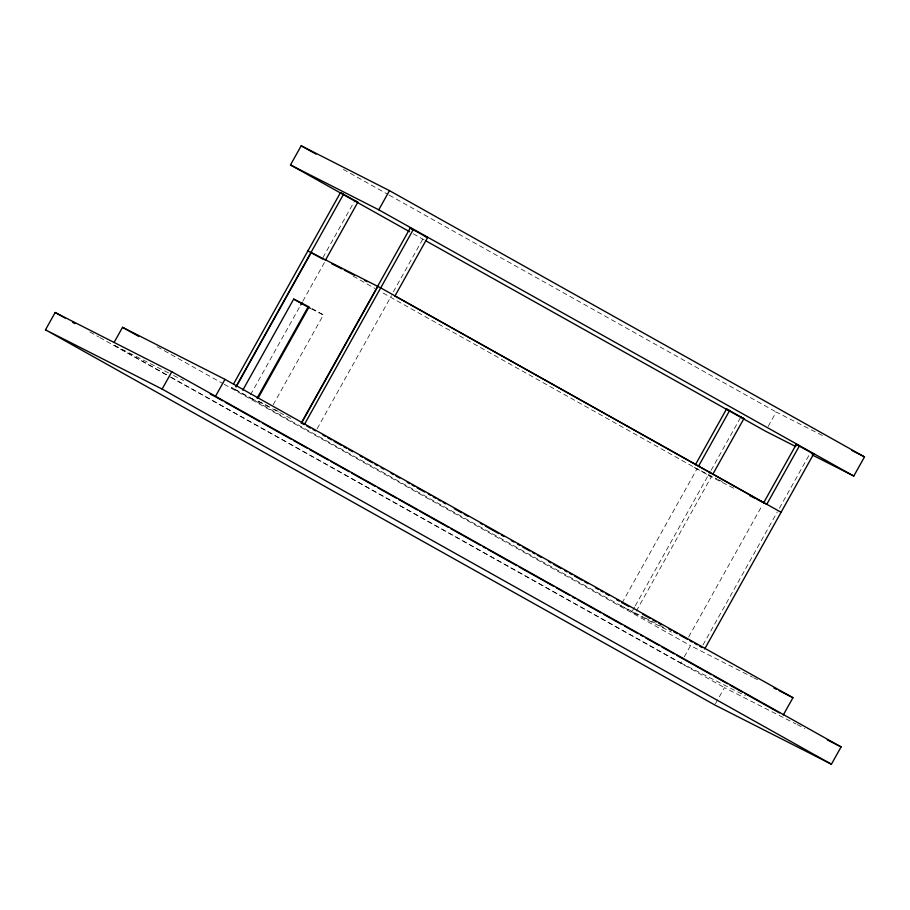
<?xml version="1.0" encoding="UTF-8"?>
<svg xmlns="http://www.w3.org/2000/svg" width="910" height="910" viewBox="0 0 910 910"><rect width="100%" height="100%" fill="white"/><g stroke="black" fill="none" stroke-linecap="round" stroke-linejoin="round"><path stroke-width="0.68" stroke-dasharray="4.55 3.41" d="M322.902 257.666L354.081 201.883M250.489 394.838L300.05 306.17M302.802 301.244L324.825 261.83M273.171 404.779L323.391 314.928L309.082 306.909M393.313 291.848L423.798 237.305M317.158 428.712L391.493 295.704M622.008 603.068L697.026 468.832M634.611 607.061L631.859 611.986L671.409 632.086M635.294 605.832L710.357 471.585M711.051 470.345L740.842 417.03M636.306 611.088L711.324 476.851L381.04 291.882M768.177 426.403L776.207 412.037L824.141 436.379M688.677 636.943L762.318 505.175M171.148 377.297L680.839 662.981L683.603 658.032M684.297 656.792L690.508 645.668L752.479 677.154M702.975 644.962L777.311 511.955M779.381 508.246L809.877 453.692M715.476 703.726L724.462 687.653L795.943 723.962M693.977 467.285L717.16 479.058M718.411 479.695L722.187 481.617M708.253 475.293L736.486 489.637M311.538 308.911L323.391 314.928M234.587 389.161L231.515 387.603L634.93 613.545M234.814 389.287L255.71 400.65L249.112 397.306M269.212 406.759L256.802 400.457L292.201 419.191M274.183 409.284L280.382 412.435M168.509 372.907L112.863 344.628L169.908 376.603M173.571 375.477L183.683 380.608M620.631 605.537L643.268 617.037M644.53 617.674L654.597 622.793M659.625 625.352L665.915 628.537M753.742 677.791L757.541 679.713M680.839 662.981L745.336 695.752M797.206 724.599L804.724 728.421M343.354 169.419L388.001 194.444M389.241 195.138L776.207 412.037M413.265 233.768L424.424 240.024M353.125 276.083L374.84 288.413M157.259 346.778L222.984 383.622M224.224 384.316L690.508 645.668M89.885 331.968L98.553 336.825M99.793 337.519L169.203 376.421M170.443 377.115L724.462 687.653"/><path stroke-width="1.36" d="M45.5 329.829L55.18 312.517L171.808 371.769L841.09 746.905L831.421 764.218L714.794 704.966L45.5 329.829L162.128 389.082L831.421 764.218M114.25 342.16L122.543 327.316L224.975 379.356L792.951 697.708L783.271 715.021M162.128 389.082L171.808 371.769M409.546 231.686L290.472 164.949L301.187 145.782L389.48 190.645L864.5 456.888L853.785 476.055L812.164 454.909M224.975 379.356L215.295 396.669L222.745 400.844M233.574 383.906L340.476 192.624L343.548 194.183L235.963 386.693M236.19 386.818L311.209 252.582L380.733 287.89M242.788 390.174L293.691 299.094L309.082 306.909L258.178 398M325.279 260.476L357.846 202.202L340.476 192.624M300.732 304.941L302.109 302.473M257.086 398.193L307.989 307.114L310.355 308.308M290.472 164.949L378.765 209.8L389.48 190.645M410.194 228.046L301.255 423.036L304.327 424.595L413.265 229.604L410.194 228.046L427.575 237.624L395.008 295.898M301.483 423.161L377.877 286.457M695.365 464.805L726.544 409.011L729.615 410.581L698.436 466.364M712.735 474.383L743.914 418.589L726.544 409.011M763.695 502.707L796.261 444.433L799.333 446.002L766.777 504.265L757.404 499.51M704.67 648.978L813.642 454.01L796.261 444.433M851.885 450.484L864.5 456.888M354.775 200.644L357.846 202.202M424.492 236.065L427.575 237.624M740.842 417.03L743.914 418.589M810.56 452.452L813.642 454.01M795.772 446.571L765.503 431.192L425.664 240.718M307.91 250.898L322.902 259.134M331.797 263.798L341.864 268.905M344.378 270.19L354.445 275.298M364.512 280.416L367.026 281.69M749.863 495.677L754.89 498.236M210.244 394.11L214.032 396.032M773.978 688.074L776.503 689.359M779.04 690.644L792.951 697.708M827.304 739.898L841.09 746.905M301.187 145.782L316.066 154.131M378.765 209.8L853.785 476.055M380.698 287.879L781.076 512.284M395.008 296.057L764.366 503.082M293.691 299.094L307.989 307.114M306.807 425.982L310.526 428.064M313.006 429.452L315.486 430.839M322.925 435.014L325.405 436.402M327.884 437.79L331.604 439.871M334.084 441.27L341.512 445.434M343.991 446.821L346.471 448.209M348.951 449.597L352.671 451.69M360.11 455.853L362.589 457.241M365.069 458.629L372.497 462.803M374.977 464.191L377.457 465.579M381.176 467.66L383.656 469.06M391.095 473.223L393.575 474.611M396.055 475.998L399.774 478.08M407.202 482.254L409.682 483.642M412.162 485.03L414.641 486.418M417.121 487.817L424.56 491.98M428.28 494.062L430.76 495.45M433.24 496.837L435.708 498.236M438.188 499.624L440.667 501.012M443.147 502.4L445.627 503.787M454.306 508.656L461.745 512.819M464.225 514.207L467.945 516.3M480.332 523.239L482.812 524.626M485.292 526.025L498.93 533.658M501.399 535.046L503.878 536.445M511.318 540.608L513.797 541.996M517.517 544.078L519.997 545.477M522.476 546.865L529.916 551.028M532.395 552.415L534.864 553.803M537.344 555.202L541.063 557.284M548.502 561.447L550.982 562.835M553.462 564.234L560.901 568.397M564.621 570.479L567.101 571.867M569.569 573.266L572.049 574.654M574.529 576.041L581.968 580.205M584.447 581.592L588.167 583.685M595.606 587.849L598.086 589.236M600.554 590.624L603.034 592.012M605.514 593.411L609.234 595.493M616.673 599.656L619.153 601.044M621.632 602.443L629.072 606.606M642.699 614.25L650.138 618.413M652.618 619.801L656.337 621.894M658.817 623.282L661.297 624.669M668.725 628.833L671.205 630.232M673.684 631.62L677.404 633.701M679.884 635.089L687.323 639.252M689.803 640.651L692.283 642.039M694.762 643.427L697.242 644.815M699.71 646.202L702.19 647.59M122.543 327.316L138.661 336.359M225.225 402.231L259.942 421.694M262.421 423.082L290.95 439.075M293.429 440.463L307.068 448.107M309.548 449.506L328.146 459.925M330.626 461.313L349.235 471.744M351.715 473.132L375.273 486.338M377.752 487.726L396.35 498.157M398.842 499.545L417.44 509.975M419.92 511.363L448.437 527.345M450.916 528.744L480.685 545.42M483.164 546.808L485.644 548.207M488.124 549.595L516.652 565.576M519.132 566.964L553.849 586.427M556.328 587.826L569.967 595.47M572.458 596.858L574.938 598.245M577.418 599.633L600.975 612.839M603.455 614.239L622.053 624.658M624.533 626.046L638.183 633.701M640.663 635.089L643.142 636.477M645.622 637.865L659.261 645.509M661.741 646.908L674.139 653.858M676.619 655.245L711.347 674.708M713.827 676.096L727.465 683.74M729.945 685.139L742.344 692.089M744.824 693.477L779.552 712.939M55.18 312.517L65.088 318.068M72.527 322.242L75.007 323.63"/></g></svg>
